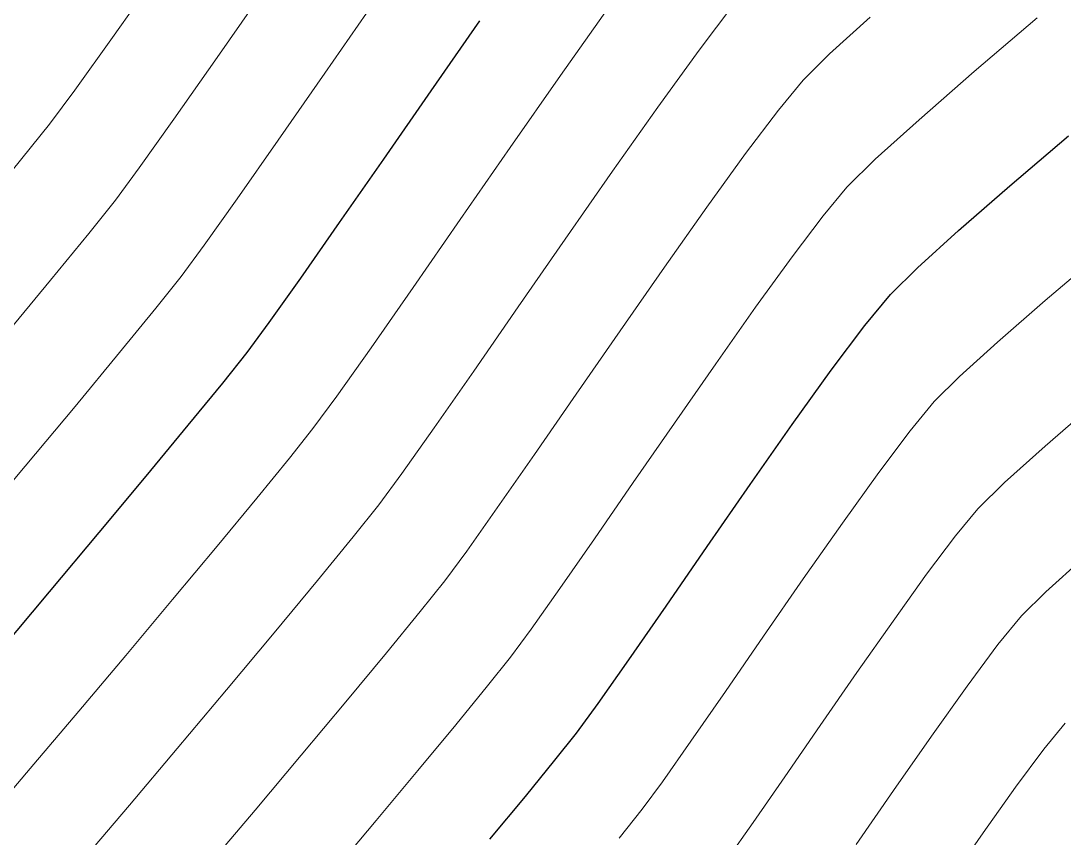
# Model space of a CAD drawing. Header units: millimetres. Extents: x 736950 to 740938, y 8500595 to 8502163.
# Drawn here: x 737828.7 to 737846.79, y 8501254.61 to 8501268.79 of the extents above; entities that cross this region are included whole.
import ezdxf

# ---------------------------------------------------------------- set-up
doc = ezdxf.new("R2010")
doc.units = ezdxf.units.MM
for name, color, linetype, lineweight in [('CONT-MJR', 80, 'Continuous', 30), ('CONT-MNR', 96, 'Continuous', 15), ('pista', 251, 'Continuous', 5)]:
    doc.layers.add(name, color=color, linetype=linetype, lineweight=lineweight)

msp = doc.modelspace()

# ---------------------------------------------------------------- hatches: boundary and pattern name
at = {"layer": 'pista'}
h = msp.add_hatch(dxfattribs=at)
h.set_pattern_fill('HONEY', color=256, scale=3, angle=9.94991650582834, style=0)
h.set_pattern_definition([(9.94991650582834, (1479841.21072825, -18.49207214638591), (0.4979252195647159, 0.4170677100899267), [0.375, -0.75]), (129.9499165058283, (1479841.21072825, -18.49207214638591), (-0.6101538418184378, 0.222682034283025), [0.3749999999999999, -0.7499999999999998]), (69.94991650582834, (1479841.21072825, -18.49207214638591), (-0.112228622253722, 0.6397497443729518), [-0.75, 0.375])])
h.paths.add_polyline_path([(737744.7999806425, 8501250.923935566), (737743.4751223363, 8501250.754223157), (737756.465848178, 8501242.026572531), (737763.5739612179, 8501242.006896213), (737770.002546867, 8501243.455222024), (737769.8468594846, 8501244.342704736), (737763.4750639071, 8501242.907173423), (737756.7405500773, 8501242.925815564)])
h.paths.add_polyline_path([(737794.2809870465, 8501256.017245878), (737809.7820272583, 8501263.709828075), (737823.391616501, 8501273.483615467), (737837.0791595323, 8501280.557800073), (737851.5530432165, 8501285.77819753), (737870.8510758049, 8501293.050216693, -0.9976846880626209), (737871.0089264096, 8501292.63424804), (737865.2748787645, 8501289.581801567, 0.7845063948290762), (737866.1540430214, 8501286.121818589), (737883.2588851704, 8501291.348365877), (737897.4188924351, 8501296.516943583), (737903.2981396064, 8501301.44146652, -0.5512150924587264), (737904.1219025984, 8501301.177325813), (737906.855912117, 8501297.98174819, 0.5618964424650519), (737910.2738656431, 8501298.536066804), (737914.22079628, 8501308.558674501), (737925.6412323939, 8501300.72656757, 0.340189525830376), (737928.7023693406, 8501300.894137181), (737936.9171069289, 8501306.117412793, -0.358727273887905), (737938.1716059428, 8501305.962964654), (737943.1732157968, 8501301.051021611, 0.3417074120720416), (737946.0555081918, 8501300.709858142), (737955.8779356404, 8501307.072689936), (737971.8320576148, 8501314.464803053), (737988.5677626224, 8501323.411181662), (738023.1375471824, 8501336.282937778), (738044.4246208373, 8501357.728329657), (738061.4456776979, 8501362.208386911), (738078.9085143938, 8501363.070318012), (738112.0997810266, 8501372.051506756), (738118.6561313582, 8501373.365123207), (738128.3493353954, 8501376.976906104), (738155.2251721952, 8501366.826195797), (738176.6167526407, 8501363.543890122), (738193.8053773039, 8501353.328603027), (738204.7313956148, 8501340.877429372), (738207.705198212, 8501335.751671141), (738214.35685511, 8501331.742925933), (738229.9282901662, 8501313.374534177), (738233.5603594936, 8501308.186787868), (738234.53883727, 8501308.358438132), (738230.6417003467, 8501313.924784988), (738214.9478837823, 8501332.43754055), (738208.3676942562, 8501336.403214611), (738205.4657963786, 8501341.405035153), (738194.387784551, 8501354.029418997), (738176.9261677533, 8501364.406946706), (738155.4549153853, 8501367.70147717), (738128.3514754312, 8501377.93815071), (738118.4090486554, 8501374.233504975), (738111.8936108743, 8501372.928085677), (738078.7671659255, 8501363.964436961), (738061.3074614278, 8501363.102660457), (738043.958527311, 8501358.536303693), (738022.6381405202, 8501337.057350922), (737988.196920163, 8501324.233464561), (737971.4304040315, 8501315.270615296), (737955.4419368334, 8501307.862588815), (737945.5806043665, 8501301.47455489, -0.3391433520832071), (737943.8038299843, 8501301.693147572), (737938.8116631231, 8501306.59581691, 0.3560082385246841), (737936.4342009705, 8501306.876887502), (737928.158540546, 8501301.61487459, -0.3502196171718997), (737926.1502499409, 8501301.468794718), (737914.5128481541, 8501309.44969617, 0.4302069892023044), (737913.4330382891, 8501309.014522241), (737909.4507249827, 8501298.90206584, -0.5704007069138802), (737907.5397775185, 8501298.566836312), (737904.9064502402, 8501301.644734057, 0.4931454261128044), (737902.7202336333, 8501302.131411942), (737896.9620044216, 8501297.308254998), (737882.9728831241, 8501292.20205278), (737866.0373022418, 8501287.027224885, -0.7384715771871906), (737865.6977918843, 8501288.787355538), (737871.5108758068, 8501291.881875956, 0.9119586051647783), (737870.5337161538, 8501293.892406015), (737851.2416702455, 8501286.62264278), (737836.7183275839, 8501281.384406622), (737822.9200107896, 8501274.252970394), (737809.3164408724, 8501264.483505804), (737793.8201376351, 8501256.79327439), (737778.9884914039, 8501246.402265295), (737769.846859484, 8501244.34270474), (737770.0025468671, 8501243.455222024), (737779.3594973255, 8501245.563292695)])
h.paths.add_polyline_path([(738260.5182952256, 8501271.251537092), (738234.538837269, 8501308.358438132), (738233.56035949, 8501308.186787868), (738259.6897886079, 8501270.86568047), (738269.3749442189, 8501234.589470252), (738274.5057655985, 8501215.583008338), (738279.7983711922, 8501189.602392923), (738280.7089290785, 8501189.641305126), (738275.382018582, 8501215.790318219), (738270.2441657205, 8501234.822827347)])

# ---------------------------------------------------------------- linework, layer by layer
at = {"layer": 'CONT-MJR'}
for points, elevation in [([(737835.8121596625, 8501267.575995574), (737836.6566432077, 8501268.789051155)], 3620), ([(737842.7510720656, 8501262.728518594), (737843.333084568, 8501263.503792556)], 3615), ([(737830.057103064, 8501259.914664287), (737830.8734997052, 8501260.893961865)], 3620), ([(737837.9596315267, 8501255.966485491), (737838.3317951128, 8501256.434271863)], 3615)]:
    msp.add_lwpolyline(points, dxfattribs=dict(at, elevation=elevation))
at = {"layer": 'CONT-MJR', "extrusion": (0.8216317891896756, -0.5700185988132076, 0), "elevation": -4239651.273332191}
msp.add_lwpolyline([(7405490.38229407, 3620), (7405491.824646877, 3620)], dxfattribs=at)
at = {"layer": 'CONT-MJR', "extrusion": (-0.6490486200577517, 0.7607469282232617, 0), "elevation": 5988414.109878964}
msp.add_lwpolyline([(-6079048.881691889, 3615.00000000001), (-6079050.217726146, 3615.00000000001)], dxfattribs=at)
at = {"layer": 'CONT-MJR', "extrusion": (0.8214100847603915, -0.5703380336729497, 0), "elevation": -4242530.455454768}
msp.add_lwpolyline([(7403839.962758178, 3620.00000000001), (7403841.304097228, 3620.00000000001)], dxfattribs=at)
at = {"layer": 'CONT-MJR', "extrusion": (-0.6565309007577125, 0.7542991292254464, 0), "elevation": 5928078.886200158}
msp.add_lwpolyline([(-6137899.074481516, 3615), (-6137900.257937125, 3615)], dxfattribs=at)
at = {"layer": 'CONT-MJR', "extrusion": (0.8197085304530451, -0.57278087005635, 0), "elevation": -4264553.120611589}
msp.add_lwpolyline([(7391175.831455824, 3620.00000000001), (7391177.006477264, 3620.00000000001)], dxfattribs=at)
at = {"layer": 'CONT-MJR', "extrusion": (-0.67107533198492, 0.7413891682519577, 0), "elevation": 5807596.349666465}
msp.add_lwpolyline([(-6252018.633783394, 3615), (-6252019.591210027, 3615)], dxfattribs=at)
at = {"layer": 'CONT-MJR', "extrusion": (-0.704002544051429, 0.7101974499877594, 0), "elevation": 5518132.148286629}
msp.add_lwpolyline([(-6508926.284475482, 3615.000000000013), (-6508926.9431973, 3615.000000000013)], dxfattribs=at)
at = {"layer": 'CONT-MJR', "extrusion": (0.8153594953666293, -0.578955001114487, 0), "elevation": -4320249.904725198}
msp.add_lwpolyline([(7358758.072235647, 3620), (7358759.015672178, 3620)], dxfattribs=at)
at = {"layer": 'CONT-MJR', "extrusion": (0.7713310719517379, -0.6364341108408497, 0), "elevation": -4841372.590019417}
msp.add_lwpolyline([(7026877.356956024, 3615), (7026878.05695379, 3615)], dxfattribs=at)
at = {"layer": 'CONT-MJR', "extrusion": (0.8040185280456152, -0.5946042436439235, 0), "elevation": -4461655.979937224}
msp.add_lwpolyline([(7273891.400973422, 3620.000000000003), (7273892.047704708, 3620.000000000003)], dxfattribs=at)
at = {"layer": 'CONT-MJR', "extrusion": (-0.782538881931086, 0.6226017172045432, 0), "elevation": 4715518.250634678}
msp.add_lwpolyline([(-7111944.049777731, 3620), (-7111944.728721951, 3620)], dxfattribs=at)
at = {"layer": 'CONT-MJR', "extrusion": (0.8121337308020473, -0.5834713388792526, 0), "elevation": -4361016.160199624}
msp.add_lwpolyline([(7334671.15357324, 3615), (7334672.314090561, 3615)], dxfattribs=at)
at = {"layer": 'CONT-MJR', "extrusion": (0.774616114044817, -0.6324317163632034, 0), "elevation": -4804931.327158103}
msp.add_lwpolyline([(7051842.466320305, 3620.000000000013), (7051843.410097281, 3620.000000000013)], dxfattribs=at)
at = {"layer": 'CONT-MJR', "extrusion": (0.8185908240217927, -0.5743771085509264, 0), "elevation": -4278939.412383234}
msp.add_lwpolyline([(7382853.215221513, 3615.000000000009), (7382854.487644684, 3615.000000000009)], dxfattribs=at)
at = {"layer": 'CONT-MJR', "extrusion": (-0.7706100580207645, 0.6373069421222666, 0), "elevation": 4849332.692277325}
msp.add_lwpolyline([(-7021381.88853911, 3620.000000000013), (-7021383.031007064, 3620.000000000013)], dxfattribs=at)
at = {"layer": 'CONT-MJR', "extrusion": (0.8219659978840534, -0.5695365645175666, 0), "elevation": -4235298.342595046}
msp.add_lwpolyline([(7407973.589887879, 3615), (7407974.894771504, 3615)], dxfattribs=at)
at = {"layer": 'CONT-MJR', "extrusion": (-0.7662799709203387, 0.6425068141010841, 0), "elevation": 4896733.028915121}
msp.add_lwpolyline([(-6988404.698292041, 3620.00000000001), (-6988406.039532508, 3620.00000000001)], dxfattribs=at)
at = {"layer": 'CONT-MJR', "extrusion": (0.823202346314634, -0.5677480929268559, 0), "elevation": -4219181.853118952}
msp.add_lwpolyline([(7417163.244190379, 3615.000000000011), (7417164.501989724, 3615.000000000011)], dxfattribs=at)
at = {"layer": 'CONT-MJR', "extrusion": (-0.7647832513836093, 0.6442876519095451, 0), "elevation": 4912976.715531864}
msp.add_lwpolyline([(-6976993.310859233, 3620), (-6976994.652156478, 3620)], dxfattribs=at)
at = {"layer": 'CONT-MJR', "extrusion": (0.8223160431768872, -0.5690310405715209, 0), "elevation": -4230742.472669195}
msp.add_lwpolyline([(7410574.030790259, 3615), (7410575.161929741, 3615)], dxfattribs=at)
at = {"layer": 'CONT-MJR', "extrusion": (0.818181057591048, -0.5749606569141876, 0), "elevation": -4284202.623928532}
msp.add_lwpolyline([(7379795.631409247, 3615.000000000006), (7379796.556341777, 3615.000000000006)], dxfattribs=at)
at = {"layer": 'CONT-MJR', "extrusion": (0.8058797081469551, -0.5920792987404463, 0), "elevation": -4438809.008529713}
msp.add_lwpolyline([(7287848.856206506, 3615), (7287849.495567165, 3615)], dxfattribs=at)
at = {"layer": 'CONT-MJR', "extrusion": (0.7743876415590821, -0.6327114512955829, 0), "elevation": -4807469.402978452}
msp.add_lwpolyline([(7050105.272492794, 3615.000000000013), (7050106.084436216, 3615.000000000013)], dxfattribs=at)
at = {"layer": 'CONT-MJR', "extrusion": (0.7701466562448193, -0.6378668574827542, 0), "elevation": -4854425.985117682}
msp.add_lwpolyline([(7017854.460201051, 3615), (7017855.425186438, 3615)], dxfattribs=at)
at = {"layer": 'CONT-MNR', "extrusion": (0.816203915643099, -0.577763938030813, 0), "elevation": -4309506.397643338}
msp.add_lwpolyline([(7365060.37138429, 3623.00000000001), (7365061.79184667, 3623.00000000001)], dxfattribs=at)
at = {"layer": 'CONT-MNR'}
for points, elevation in [([(737832.1029516696, 8501268.154835343), (737832.9581975396, 8501269.382973455)], 3622), ([(737831.3537472963, 8501267.08532259), (737832.1029516696, 8501268.154835343)], 3622), ([(737833.1598462759, 8501266.717481274), (737833.9676118356, 8501267.879844924)], 3621), ([(737832.4508381606, 8501265.703451423), (737833.1598462759, 8501266.717481274)], 3621), ([(737843.0217792804, 8501265.90251603), (737843.5143985968, 8501266.389800778)], 3616), ([(737830.3369462658, 8501265.677705225), (737830.7514552262, 8501266.238318212)], 3622), ([(737842.6093037423, 8501265.405224888), (737843.0217792804, 8501265.90251603)], 3616), ([(737831.878080806, 8501264.896960782), (737832.4508381606, 8501265.703451423)], 3621), ([(737842.0708418909, 8501264.693513153), (737842.6093037423, 8501265.405224888)], 3616), ([(737835.499141654, 8501264.161699798), (737836.3178649537, 8501265.342901794)], 3619), ([(737829.2140896941, 8501264.29041286), (737829.8787243624, 8501265.102839457)], 3622), ([(737837.3217062589, 8501263.827610306), (737838.1366962291, 8501265.003454011)], 3618), ([(737841.4394106762, 8501263.821331533), (737842.0708418909, 8501264.693513153)], 3616), ([(737828.3950092716, 8501263.301475745), (737829.2140896941, 8501264.29041286)], 3622), ([(737838.3254690572, 8501262.31216124), (737839.0882369182, 8501263.413944412)], 3617), ([(737833.3567805806, 8501261.204957172), (737833.7633100572, 8501261.716233784)], 3619), ([(737843.5729375569, 8501260.954376526), (737844.1164248644, 8501261.677716652)], 3614), ([(737827.8562961622, 8501259.971633244), (737828.7713203896, 8501261.062757498)], 3621), ([(737832.7892531329, 8501260.509414433), (737833.3567805806, 8501261.204957172)], 3619), ([(737838.6443311967, 8501259.806920225), (737839.3174703586, 8501260.78147437)], 3616), ([(737845.2922025139, 8501260.326135693), (737845.7539732968, 8501260.780928891)], 3613), ([(737834.4621021756, 8501259.838946205), (737834.9054313214, 8501260.395743303)], 3618), ([(737844.9051273942, 8501259.857535608), (737845.2922025139, 8501260.326135693)], 3613), ([(737838.0433074237, 8501258.941649703), (737838.6443311967, 8501259.806920225)], 3616), ([(737844.4030139686, 8501259.189260958), (737844.9051273942, 8501259.857535608)], 3613), ([(737831.3298413961, 8501258.751708739), (737832.1003869817, 8501259.67615011)], 3619), ([(737846.4715304397, 8501258.883477695), (737847.1153230577, 8501259.460874964)], 3612), ([(737833.092416202, 8501258.175881006), (737833.8411136934, 8501259.079470893)], 3618), ([(737835.6234541469, 8501258.542228108), (737836.0475525847, 8501259.075252825)], 3617), ([(737841.5753566064, 8501258.115490261), (737842.2644048895, 8501259.110473333)], 3614), ([(737835.0372072126, 8501257.824761251), (737835.6234541469, 8501258.542228108)], 3617), ([(737845.1051868441, 8501257.248452634), (737845.6413496298, 8501257.969631711)], 3612), ([(737840.317688834, 8501256.293411147), (737840.9137850752, 8501257.155539533)], 3614), ([(737832.7610017536, 8501255.099047003), (737833.5604383833, 8501256.04983678)], 3617), ([(737828.2240500712, 8501255.073063526), (737828.9247207129, 8501255.896767713)], 3619), ([(737841.3955765062, 8501254.883119376), (737841.946293923, 8501255.679616794)], 3613), ([(737829.8195426698, 8501254.291648524), (737830.5795729348, 8501255.186060304)], 3618)]:
    msp.add_lwpolyline(points, dxfattribs=dict(at, elevation=elevation))
at = {"layer": 'CONT-MNR', "extrusion": (0.821389034846938, -0.5703683489055258, 0), "elevation": -4242805.393696757}
msp.add_lwpolyline([(7403685.360674275, 3621), (7403686.884303147, 3621)], dxfattribs=at)
at = {"layer": 'CONT-MNR', "extrusion": (0.8164915759572713, -0.577357347221642, 0), "elevation": -4305830.891035344}
msp.add_lwpolyline([(7367209.803132733, 3619.000000000013), (7367211.251164127, 3619.000000000013)], dxfattribs=at)
at = {"layer": 'CONT-MNR', "extrusion": (-0.7983279767877668, 0.602222916765836, 0), "elevation": 4530619.899652896}
msp.add_lwpolyline([(-7231144.738338757, 3618), (-7231145.736542601, 3618)], dxfattribs=at)
at = {"layer": 'CONT-MNR', "extrusion": (0.673010545497087, -0.7396328857275841, 0), "elevation": -5791241.609778636}
msp.add_lwpolyline([(6267175.901031166, 3617.00000000001), (6267176.848411507, 3617.00000000001)], dxfattribs=at)
at = {"layer": 'CONT-MNR', "extrusion": (0.6493239151914646, -0.7605119677956605, 0), "elevation": -5986215.43232866}
msp.add_lwpolyline([(6081216.690132543, 3616.000000000003), (6081218.127535872, 3616.000000000003)], dxfattribs=at)
at = {"layer": 'CONT-MNR', "extrusion": (-0.8125781811759801, 0.5828522106647072, 0), "elevation": 4355438.346217319}
msp.add_lwpolyline([(-7337990.188125409, 3623.000000000013), (-7337991.3108264, 3623.000000000013)], dxfattribs=at)
at = {"layer": 'CONT-MNR', "extrusion": (0.8102744705165975, -0.5860505800944555, 0), "elevation": -4384319.920500482}
msp.add_lwpolyline([(7320771.26446612, 3618.000000000013), (7320772.48223423, 3618.000000000013)], dxfattribs=at)
at = {"layer": 'CONT-MNR', "extrusion": (0.7049220140171446, -0.7092848187815757, 0), "elevation": -5509698.908043338}
msp.add_lwpolyline([(6516071.109201022, 3617), (6516071.753748821, 3617)], dxfattribs=at)
at = {"layer": 'CONT-MNR', "extrusion": (0.8199040207925379, -0.5725010014735605, 0), "elevation": -4262027.963419315}
msp.add_lwpolyline([(7392635.188863456, 3619.000000000013), (7392636.713960796, 3619.000000000013)], dxfattribs=at)
at = {"layer": 'CONT-MNR', "extrusion": (0.7702856054598328, -0.6376990559985006, 0), "elevation": -4852901.150370085}
msp.add_lwpolyline([(7018924.825287984, 3617), (7018925.500544572, 3617)], dxfattribs=at)
at = {"layer": 'CONT-MNR', "extrusion": (-0.6565200258189924, 0.754308594474854, 0), "elevation": 5928169.277891938}
msp.add_lwpolyline([(-6137814.355231698, 3616), (-6137815.625061951, 3616)], dxfattribs=at)
at = {"layer": 'CONT-MNR', "extrusion": (0.802979196653094, -0.5960070551112227, 0), "elevation": -4474353.614181074}
msp.add_lwpolyline([(7266091.950327391, 3623.000000000013), (7266092.686168394, 3623.000000000013)], dxfattribs=at)
at = {"layer": 'CONT-MNR', "extrusion": (-0.8165997953788208, 0.5772042742281698, 0), "elevation": 4304448.033699342}
msp.add_lwpolyline([(-7368016.022609696, 3618.000000000003), (-7368017.38577699, 3618.000000000003)], dxfattribs=at)
at = {"layer": 'CONT-MNR', "extrusion": (0.7979320546963601, -0.6027474065378009, 0), "elevation": -4535369.130966766}
msp.add_lwpolyline([(7228164.945494667, 3617), (7228165.889365086, 3617)], dxfattribs=at)
at = {"layer": 'CONT-MNR', "extrusion": (0.8149653922285052, -0.5795096284530902, 0), "elevation": -4325259.111390624}
msp.add_lwpolyline([(7355817.798987029, 3622.000000000003), (7355818.838300339, 3622.000000000003)], dxfattribs=at)
at = {"layer": 'CONT-MNR', "extrusion": (0.6706329650031047, -0.7417893408853654, 0), "elevation": -5811326.608211793}
msp.add_lwpolyline([(6248553.939495618, 3616.000000000013), (6248554.960894542, 3616.000000000013)], dxfattribs=at)
at = {"layer": 'CONT-MNR', "extrusion": (0.7816257900860831, -0.6237476447028127, 0), "elevation": -4725938.939760652}
msp.add_lwpolyline([(7105027.991223132, 3623), (7105028.75666253, 3623)], dxfattribs=at)
at = {"layer": 'CONT-MNR', "extrusion": (0.8216010869713216, -0.5700628508222079, 0), "elevation": -4240048.436205869}
msp.add_lwpolyline([(7405261.921161994, 3619), (7405263.442661477, 3619)], dxfattribs=at)
at = {"layer": 'CONT-MNR', "extrusion": (0.7736004872528437, -0.6336736432282494, 0), "elevation": -4816243.796406559}
msp.add_lwpolyline([(7044125.331694061, 3623.000000000006), (7044126.440658605, 3623.000000000006)], dxfattribs=at)
at = {"layer": 'CONT-MNR', "extrusion": (-0.8101823528714389, 0.5861779210237276, 0), "elevation": 4385468.743534582}
msp.add_lwpolyline([(-7320081.199491723, 3617.000000000013), (-7320082.344679289, 3617.000000000013)], dxfattribs=at)
at = {"layer": 'CONT-MNR', "extrusion": (0.8201293872925437, -0.5721781087206647, 0), "elevation": -4259114.992439741}
msp.add_lwpolyline([(7394312.088091108, 3618.000000000003), (7394313.522256562, 3618.000000000003)], dxfattribs=at)
at = {"layer": 'CONT-MNR', "extrusion": (0.7819761788296172, -0.6233083151563364, 0), "elevation": -4721943.838757029}
msp.add_lwpolyline([(7107682.298915659, 3622.000000000006), (7107683.03406052, 3622.000000000006)], dxfattribs=at)
at = {"layer": 'CONT-MNR', "extrusion": (0.8167188056565923, -0.577035867591322, 0), "elevation": -4302926.859333331}
msp.add_lwpolyline([(7368902.663847386, 3617.00000000001), (7368903.942303686, 3617.00000000001)], dxfattribs=at)
at = {"layer": 'CONT-MNR', "extrusion": (-0.8041258947211678, 0.5944590359636914, 0), "elevation": 4460344.016003749}
msp.add_lwpolyline([(-7274697.39725663, 3621), (-7274698.068477441, 3621)], dxfattribs=at)
at = {"layer": 'CONT-MNR', "extrusion": (-0.6487589698136282, 0.7609939546976439, 0), "elevation": 5990725.953703331}
msp.add_lwpolyline([(-6076767.928160596, 3614.000000000006), (-6076769.163316068, 3614.000000000006)], dxfattribs=at)
at = {"layer": 'CONT-MNR', "extrusion": (0.8203777097268282, -0.5718220119786961, 0), "elevation": -4255902.808367838}
msp.add_lwpolyline([(7396159.641268356, 3617.000000000003), (7396160.984710643, 3617.000000000003)], dxfattribs=at)
at = {"layer": 'CONT-MNR', "extrusion": (-0.7822839428827063, 0.6229220117381362, 0), "elevation": 4718430.977085995}
msp.add_lwpolyline([(-7110013.363816097, 3621.000000000003), (-7110014.070114638, 3621.000000000003)], dxfattribs=at)
at = {"layer": 'CONT-MNR', "extrusion": (0.8205043344726644, -0.5716403039600778, 0), "elevation": -4254268.004265461}
msp.add_lwpolyline([(7397099.329977416, 3619), (7397100.602173675, 3619)], dxfattribs=at)
at = {"layer": 'CONT-MNR', "extrusion": (-0.7743378904240492, 0.6327723377753116, 0), "elevation": 4808034.041432528}
msp.add_lwpolyline([(-7049728.757411635, 3621.000000000006), (-7049729.751954634, 3621.000000000006)], dxfattribs=at)
at = {"layer": 'CONT-MNR', "extrusion": (0.8221598333672946, -0.5692567157245162, 0), "elevation": -4232781.31654689}
msp.add_lwpolyline([(7409415.149769003, 3618.000000000013), (7409416.502412984, 3618.000000000013)], dxfattribs=at)
at = {"layer": 'CONT-MNR', "extrusion": (-0.8167570669490695, 0.5769817099256729, 0), "elevation": 4302436.526234585}
msp.add_lwpolyline([(-7369187.121159666, 3616), (-7369188.319436174, 3616)], dxfattribs=at)
at = {"layer": 'CONT-MNR', "extrusion": (0.6564147029633877, -0.7544002503535426, 0), "elevation": -5929022.377161244}
msp.add_lwpolyline([(6136985.099305672, 3614.000000000013), (6136986.194885666, 3614.000000000013)], dxfattribs=at)
at = {"layer": 'CONT-MNR', "extrusion": (0.8163358596871543, -0.5775774962624796, 0), "elevation": -4307817.283852044}
msp.add_lwpolyline([(7366041.669431145, 3619.000000000004), (7366042.69595383, 3619.000000000004)], dxfattribs=at)
at = {"layer": 'CONT-MNR', "extrusion": (0.6712450572407038, -0.7412355044990251, 0), "elevation": -5806162.895334709}
msp.add_lwpolyline([(6253347.405005636, 3614), (6253348.294379328, 3614)], dxfattribs=at)
at = {"layer": 'CONT-MNR', "extrusion": (0.7704087617913221, -0.6375502644930531, 0), "elevation": -4851551.483809132}
msp.add_lwpolyline([(7019850.290759873, 3621), (7019851.501036176, 3621)], dxfattribs=at)
at = {"layer": 'CONT-MNR', "extrusion": (0.8207261034222649, -0.5713218560157715, 0), "elevation": -4251395.475065974}
msp.add_lwpolyline([(7398749.170752306, 3618.000000000013), (7398750.37083448, 3618.000000000013)], dxfattribs=at)
at = {"layer": 'CONT-MNR', "extrusion": (0.8205639885245918, -0.5715546699455912, 0), "elevation": -4253490.931043481}
msp.add_lwpolyline([(7397545.214074921, 3616.000000000003), (7397546.470855989, 3616.000000000003)], dxfattribs=at)
at = {"layer": 'CONT-MNR', "extrusion": (0.7044143496955952, -0.7097889995927886, 0), "elevation": -5514354.102940303}
msp.add_lwpolyline([(6512125.008221474, 3614), (6512125.6254957, 3614)], dxfattribs=at)
at = {"layer": 'CONT-MNR', "extrusion": (-0.804792781053135, 0.5935558773736141, 0), "elevation": 4452170.570432664}
msp.add_lwpolyline([(-7279699.625805714, 3619.000000000013), (-7279700.326155176, 3619.000000000013)], dxfattribs=at)
at = {"layer": 'CONT-MNR', "extrusion": (0.8224710666968005, -0.5688069483107843, 0), "elevation": -4228726.397971598}
msp.add_lwpolyline([(7411728.580159896, 3617), (7411729.848409359, 3617)], dxfattribs=at)
at = {"layer": 'CONT-MNR', "extrusion": (0.7709854213537771, -0.6368527930848217, 0), "elevation": -4845185.187203576}
msp.add_lwpolyline([(7024246.903039467, 3614), (7024247.560915054, 3614)], dxfattribs=at)
at = {"layer": 'CONT-MNR', "extrusion": (0.653517615141964, -0.7569113070229297, 0), "elevation": -5952505.229631006}
msp.add_lwpolyline([(6114208.41213304, 3613), (6114209.575928746, 3613)], dxfattribs=at)
at = {"layer": 'CONT-MNR', "extrusion": (0.7679774909911262, -0.6404768327824003, 0), "elevation": -4878224.871551564}
msp.add_lwpolyline([(7001339.375828073, 3621), (7001340.72926806, 3621)], dxfattribs=at)
at = {"layer": 'CONT-MNR', "extrusion": (0.8224765640329217, -0.5687989993104765, 0), "elevation": -4228653.078738608}
msp.add_lwpolyline([(7411770.022923942, 3616.000000000013), (7411771.275101954, 3616.000000000013)], dxfattribs=at)
at = {"layer": 'CONT-MNR', "extrusion": (-0.8164166499566867, 0.577463292057167, 0), "elevation": 4306785.099585572}
msp.add_lwpolyline([(-7366643.777684185, 3618), (-7366644.750706184, 3618)], dxfattribs=at)
at = {"layer": 'CONT-MNR', "extrusion": (0.8209688702868096, -0.570972953842824, 0), "elevation": -4248248.553909713}
msp.add_lwpolyline([(7400555.04830507, 3617.00000000001), (7400556.176333304, 3617.00000000001)], dxfattribs=at)
at = {"layer": 'CONT-MNR', "extrusion": (-0.6678446269880184, 0.7443007149017355, 0), "elevation": 5834728.154474471}
msp.add_lwpolyline([(-6226700.457336863, 3613), (-6226701.404368588, 3613)], dxfattribs=at)
at = {"layer": 'CONT-MNR', "extrusion": (-0.8046779263243745, 0.5937115755030423, 0), "elevation": 4453577.241646159}
msp.add_lwpolyline([(-7278837.710555028, 3618.00000000001), (-7278838.382186878, 3618.00000000001)], dxfattribs=at)
at = {"layer": 'CONT-MNR', "extrusion": (0.8120618922138411, -0.5835713180186942, 0), "elevation": -4361917.411968884}
msp.add_lwpolyline([(7334133.323595305, 3614.000000000006), (7334134.403165451, 3614.000000000006)], dxfattribs=at)
at = {"layer": 'CONT-MNR', "extrusion": (0.7707267333297974, -0.637165835972692, 0), "elevation": -4848045.303898003}
msp.add_lwpolyline([(7022269.506438066, 3619), (7022270.587579131, 3619)], dxfattribs=at)
at = {"layer": 'CONT-MNR', "extrusion": (0.8165042341020264, -0.5773394458145599, 0), "elevation": -4305665.933223086}
msp.add_lwpolyline([(7367296.527417019, 3617), (7367297.446843838, 3617)], dxfattribs=at)
at = {"layer": 'CONT-MNR', "extrusion": (-0.8186474928953651, 0.5742963367253299, 0), "elevation": 4278209.244790372}
msp.add_lwpolyline([(-7383274.566771722, 3614.000000000011), (-7383275.748263671, 3614.000000000011)], dxfattribs=at)
at = {"layer": 'CONT-MNR', "extrusion": (-0.7741572943171096, 0.6329932729939651, 0), "elevation": 4810040.359191773}
msp.add_lwpolyline([(-7048355.585264222, 3618.00000000001), (-7048356.566299106, 3618.00000000001)], dxfattribs=at)
at = {"layer": 'CONT-MNR', "extrusion": (-0.8045563240820106, 0.5938763519282805, 0), "elevation": 4455066.068214233}
msp.add_lwpolyline([(-7277925.131895958, 3617.00000000001), (-7277925.774508496, 3617.00000000001)], dxfattribs=at)
at = {"layer": 'CONT-MNR', "extrusion": (0.8120618911261179, -0.5835713195323027, 0), "elevation": -4361915.721494788}
msp.add_lwpolyline([(7334132.448674881, 3613.000000000006), (7334133.446060935, 3613.000000000006)], dxfattribs=at)
at = {"layer": 'CONT-MNR', "extrusion": (0.8167833893719504, -0.5769444469323445, 0), "elevation": -4302100.280498531}
msp.add_lwpolyline([(7369377.794597577, 3616), (7369378.654110887, 3616)], dxfattribs=at)
at = {"layer": 'CONT-MNR', "extrusion": (0.7662716959899247, -0.6425166829933091, 0), "elevation": -4896821.309943672}
msp.add_lwpolyline([(6988341.635718346, 3619), (6988342.900379285, 3619)], dxfattribs=at)
at = {"layer": 'CONT-MNR', "extrusion": (0.7017032013504964, -0.7124693798434181, 0), "elevation": -5539137.413421624}
msp.add_lwpolyline([(6491052.999000323, 3612), (6491053.592036593, 3612)], dxfattribs=at)
at = {"layer": 'CONT-MNR', "extrusion": (0.8186474935175077, -0.5742963358384784, 0), "elevation": -4278207.54261775}
msp.add_lwpolyline([(7383273.775230597, 3613), (7383274.866779489, 3613)], dxfattribs=at)
at = {"layer": 'CONT-MNR', "extrusion": (0.7736197809456626, -0.6336500884002031, 0), "elevation": -4816010.880537457}
msp.add_lwpolyline([(7044277.284095959, 3612.000000000013), (7044277.927448869, 3612.000000000013)], dxfattribs=at)
at = {"layer": 'CONT-MNR', "extrusion": (-0.7673918508064337, 0.6411784052164237, 0), "elevation": 4884616.057168965}
msp.add_lwpolyline([(-6996877.602319526, 3618.00000000001), (-6996878.891283982, 3618.00000000001)], dxfattribs=at)
at = {"layer": 'CONT-MNR', "extrusion": (-0.8046725493042395, 0.5937188630961765, 0), "elevation": 4453639.756658723}
msp.add_lwpolyline([(-7278796.607220287, 3616), (-7278797.209764967, 3616)], dxfattribs=at)
at = {"layer": 'CONT-MNR', "extrusion": (0.8233985324188733, -0.5674635290575474, 0), "elevation": -4216616.261338964}
msp.add_lwpolyline([(7418620.474406227, 3614.000000000013), (7418621.640245964, 3614.000000000013)], dxfattribs=at)
at = {"layer": 'CONT-MNR', "extrusion": (0.7701340285718039, -0.6378821035550095, 0), "elevation": -4854568.354496377}
msp.add_lwpolyline([(7017758.600267507, 3617), (7017759.702121278, 3617)], dxfattribs=at)
at = {"layer": 'CONT-MNR', "extrusion": (0.7647262867270734, -0.6443552641118266, 0), "elevation": -4913591.812102284}
msp.add_lwpolyline([(6976559.00973653, 3619), (6976560.2744529, 3619)], dxfattribs=at)
at = {"layer": 'CONT-MNR', "extrusion": (-0.7825515058004098, 0.6225858501198943, 0), "elevation": 4715367.182522249}
msp.add_lwpolyline([(-7112038.411112028, 3616.000000000013), (-7112039.051169856, 3616.000000000013)], dxfattribs=at)
at = {"layer": 'CONT-MNR', "extrusion": (0.8221094901151305, -0.5693294180548205, 0), "elevation": -4233428.085000897}
msp.add_lwpolyline([(7409039.175093538, 3613.000000000009), (7409040.293239392, 3613.000000000009)], dxfattribs=at)
at = {"layer": 'CONT-MNR', "extrusion": (0.7654388303906501, -0.6435086611151349, 0), "elevation": -4905867.16335367}
msp.add_lwpolyline([(6981992.483953458, 3618), (6981993.811463999, 3618)], dxfattribs=at)
at = {"layer": 'CONT-MNR', "extrusion": (-0.7743876418745484, 0.6327114509094774, 0), "elevation": 4807471.118847334}
msp.add_lwpolyline([(-7050105.475106537, 3616.000000000003), (-7050106.344487952, 3616.000000000003)], dxfattribs=at)
at = {"layer": 'CONT-MNR', "extrusion": (0.8145367275711427, -0.5801119887036417, 0), "elevation": -4330679.31144783}
msp.add_lwpolyline([(7352617.984031427, 3612), (7352619.050720254, 3612)], dxfattribs=at)
at = {"layer": 'CONT-MNR', "extrusion": (-0.7674228540568137, 0.6411412972748632, 0), "elevation": 4884275.995487613}
msp.add_lwpolyline([(-6997113.746945891, 3617.000000000003), (-6997114.95403711, 3617.000000000003)], dxfattribs=at)
at = {"layer": 'CONT-MNR', "extrusion": (0.763278829115983, -0.6460692138024642, 0), "elevation": -4929230.51580955}
msp.add_lwpolyline([(6965517.200215242, 3619.00000000001), (6965518.403845226, 3619.00000000001)], dxfattribs=at)
at = {"layer": 'CONT-MNR', "extrusion": (0.7701466556054198, -0.6378668582547512, 0), "elevation": -4854427.71283469}
msp.add_lwpolyline([(7017854.575804962, 3616), (7017855.60905474, 3616)], dxfattribs=at)
at = {"layer": 'CONT-MNR', "extrusion": (0.8233985331892966, -0.567463527939651, 0), "elevation": -4216614.563568396}
msp.add_lwpolyline([(7418619.850769457, 3613.000000000013), (7418620.927857695, 3613.000000000013)], dxfattribs=at)
at = {"layer": 'CONT-MNR', "extrusion": (0.7736197818734146, -0.6336500872675159, 0), "elevation": -4816009.106917577}
msp.add_lwpolyline([(7044276.390471528, 3611.000000000003), (7044276.97605209, 3611.000000000003)], dxfattribs=at)
at = {"layer": 'CONT-MNR', "extrusion": (0.8204397100821552, -0.5717330514499832, 0), "elevation": -4255092.334566941}
msp.add_lwpolyline([(7396617.252472275, 3612), (7396618.399107409, 3612)], dxfattribs=at)
at = {"layer": 'CONT-MNR', "extrusion": (0.8183753919638631, -0.5746840156364135, 0), "elevation": -4281705.745456509}
msp.add_lwpolyline([(7381243.130767773, 3614.000000000003), (7381243.987973471, 3614.000000000003)], dxfattribs=at)
at = {"layer": 'CONT-MNR', "extrusion": (0.7637532662498977, -0.6455082867729994, 0), "elevation": -4924110.155485978}
msp.add_lwpolyline([(6969137.168926292, 3618), (6969138.458022929, 3618)], dxfattribs=at)
at = {"layer": 'CONT-MNR', "extrusion": (-0.8025148637530997, 0.5966321257318818, 0), "elevation": 4479989.800400356}
msp.add_lwpolyline([(-7262606.494273242, 3611.000000000013), (-7262607.312224476, 3611.000000000013)], dxfattribs=at)
at = {"layer": 'CONT-MNR', "extrusion": (0.7674262356888826, -0.6411372495623631, 0), "elevation": -4884237.3684699}
msp.add_lwpolyline([(6997139.46971882, 3616.000000000013), (6997140.601326118, 3616.000000000013)], dxfattribs=at)
at = {"layer": 'CONT-MNR', "extrusion": (0.805976050905765, -0.5919481441531409, 0), "elevation": -4437621.242185785}
msp.add_lwpolyline([(7288570.731615694, 3614.000000000004), (7288571.324826516, 3614.000000000004)], dxfattribs=at)
at = {"layer": 'CONT-MNR', "extrusion": (-0.8145367273125659, 0.58011198906671, 0), "elevation": 4330677.614429725}
msp.add_lwpolyline([(-7352617.141188214, 3611), (-7352618.112089612, 3611)], dxfattribs=at)
at = {"layer": 'CONT-MNR', "extrusion": (0.823058668997061, -0.5679563604615996, 0), "elevation": -4221053.337082556}
msp.add_lwpolyline([(7416093.944800101, 3612.000000000013), (7416095.083045058, 3612.000000000013)], dxfattribs=at)
at = {"layer": 'CONT-MNR', "extrusion": (0.763652317269703, -0.6456277087676868, 0), "elevation": -4925198.15355084}
msp.add_lwpolyline([(6968367.223807555, 3617), (6968368.431027425, 3617)], dxfattribs=at)
at = {"layer": 'CONT-MNR', "extrusion": (0.7818403748095549, -0.6234786510520266, 0), "elevation": -4723478.379753496}
msp.add_lwpolyline([(7106651.004326195, 3614), (7106651.644400803, 3614)], dxfattribs=at)
at = {"layer": 'CONT-MNR', "extrusion": (0.76539379137048, -0.6435622301934152, 0), "elevation": -4906352.355244032}
msp.add_lwpolyline([(6981649.213264627, 3616.000000000013), (6981650.377700545, 3616.000000000013)], dxfattribs=at)
at = {"layer": 'CONT-MNR', "extrusion": (-0.818375392516582, 0.5746840148493175, 0), "elevation": 4281704.045768509}
msp.add_lwpolyline([(-7381242.665438785, 3613.000000000013), (-7381243.457388264, 3613.000000000013)], dxfattribs=at)
at = {"layer": 'CONT-MNR', "extrusion": (0.8204397095685367, -0.5717330521870281, 0), "elevation": -4255090.649624401}
msp.add_lwpolyline([(7396616.49332061, 3611.000000000006), (7396617.536989226, 3611.000000000006)], dxfattribs=at)

doc.saveas('drawing.dxf')
